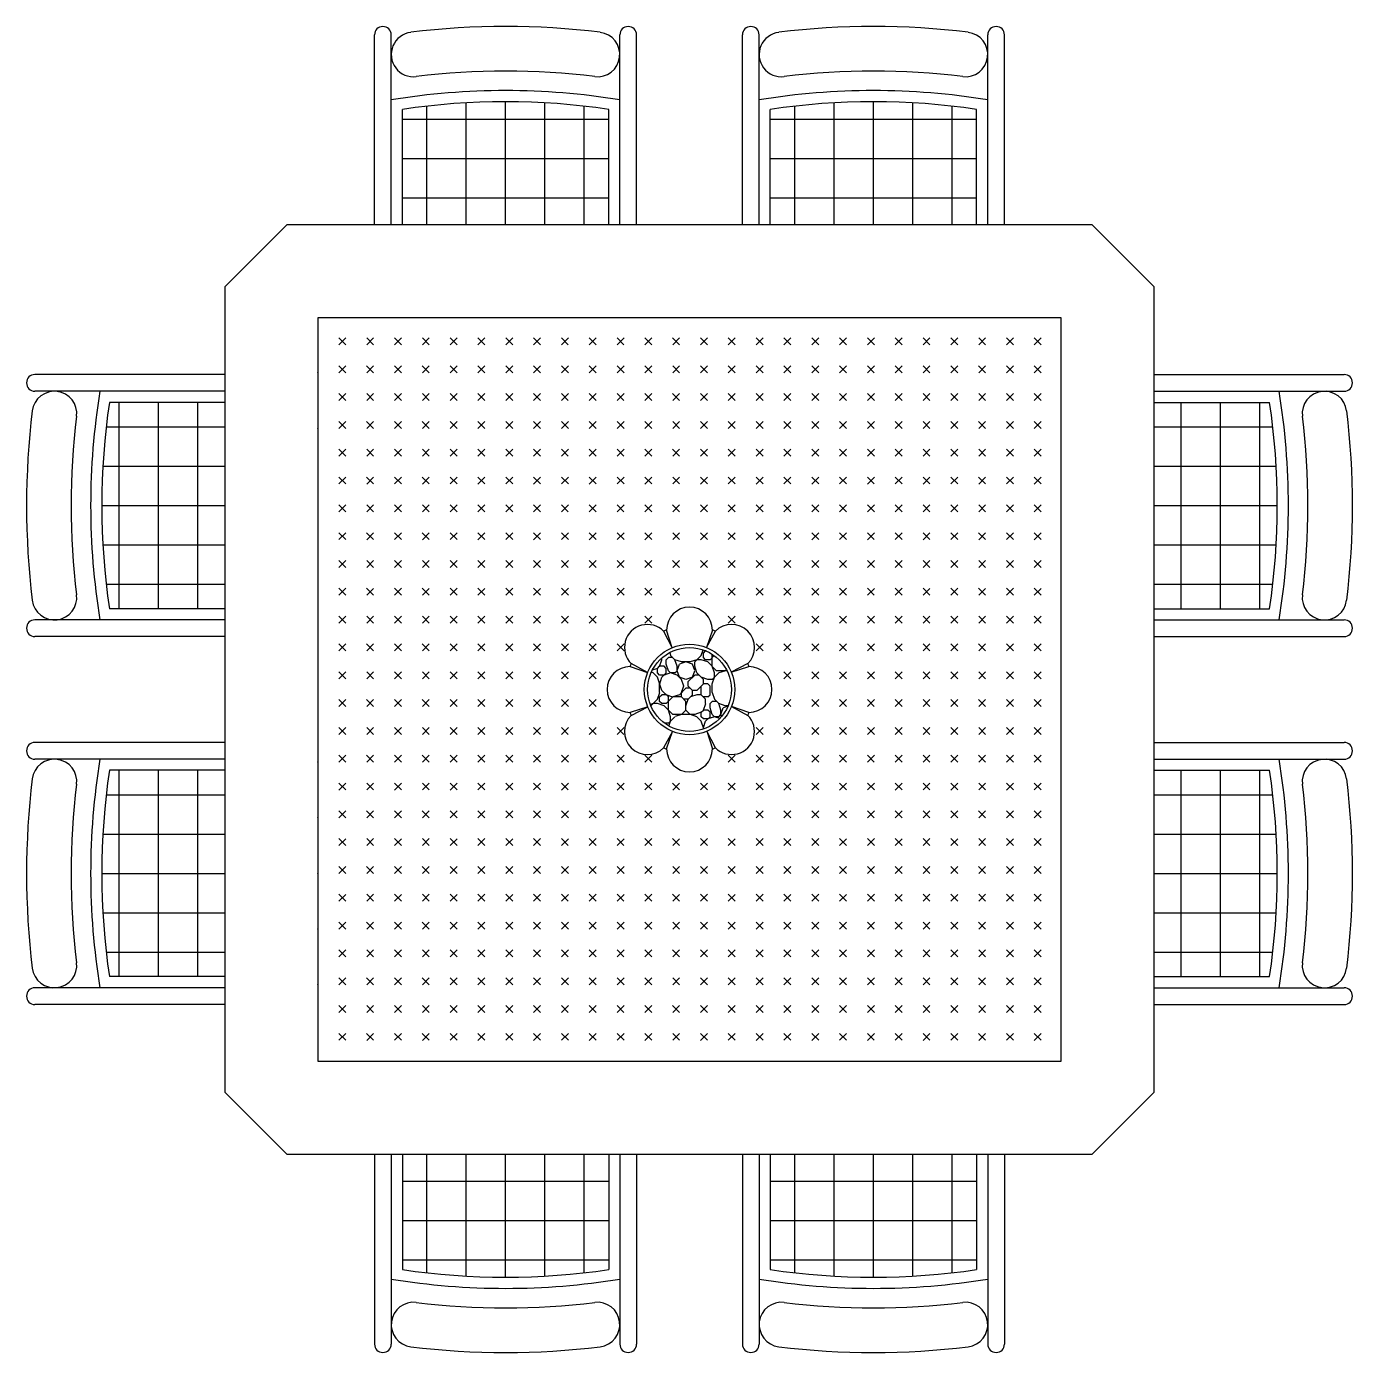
# Model space of a CAD drawing. Header units: millimetres. Extents: x -968.89 to -966.75, y 2602.65 to 2604.79.
import ezdxf

# ---------------------------------------------------------------- set-up
doc = ezdxf.new("R2010")
doc.units = ezdxf.units.MM
doc.header["$LTSCALE"] = 10
doc.layers.add('Móveis_mesas', color=2, linetype='Continuous')

msp = doc.modelspace()

# ---------------------------------------------------------------- hatches: boundary and pattern name
at = {"layer": 'Móveis_mesas'}
h = msp.add_hatch(dxfattribs=at)
h.set_pattern_fill('ANSI37', color=1, scale=0.02, angle=45, style=0)
h.set_pattern_definition([(90, (123.13047, -1.020385), (-0.0635, 7e-18), []), (180, (123.13047, -1.020385), (-7e-18, -0.0635), [])])
h.paths.add_polyline_path([(-967.9504, 2604.6544, 0.074073), (-968.2834, 2604.6544), (-968.2834, 2604.4681), (-967.9504, 2604.4681)])
h = msp.add_hatch(dxfattribs=at)
h.set_pattern_fill('ANSI37', color=1, scale=0.02, angle=45, style=0)
h.set_pattern_definition([(90, (-2058.770355, -1.020385), (0.0635, 7e-18), []), (7e-15, (-2058.770355, -1.020385), (7e-18, -0.0635), [])])
h.paths.add_polyline_path([(-967.6895, 2604.6544, -0.074073), (-967.3565, 2604.6544), (-967.3565, 2604.4681), (-967.6895, 2604.4681)])
h = msp.add_hatch(dxfattribs=at)
h.set_pattern_fill('CROSS,_O', color=1, scale=0.005, angle=45)
h.set_pattern_definition([(45, (0, 0), (3e-18, 0.0449012806), [0.015875, -0.047625]), (135, (0.011225, -9e-19), (-0.0449012806, 3e-18), [0.015875, -0.047625])])
h.paths.add_polyline_path([(-968.4199, 2604.3181), (-968.4199, 2603.1181), (-967.2199, 2603.1181), (-967.2199, 2604.3181)])
h.paths.add_polyline_path([(-967.7259, 2603.7598, -0.01247), (-967.7239, 2603.7551, -1), (-967.7239, 2603.6811, -0.01247), (-967.7259, 2603.6763, -1), (-967.7782, 2603.624, -0.01247), (-967.783, 2603.6221, -1), (-967.8569, 2603.6221, -0.01247), (-967.8617, 2603.624, -1), (-967.914, 2603.6763, -0.01247), (-967.9159, 2603.6811, -1), (-967.9159, 2603.7551, -0.01247), (-967.914, 2603.7598, -1), (-967.8617, 2603.8121, -0.01247), (-967.8569, 2603.8141, -1), (-967.783, 2603.8141, -0.01247), (-967.7782, 2603.8121, -1)], flags=16)
h.paths.add_polyline_path([(-967.747, 2603.7181, -1), (-967.8929, 2603.7181, -1)], flags=0)
h.paths.add_polyline_path([(-967.7523, 2603.7181, -1), (-967.8876, 2603.7181, -1)], flags=0)
h = msp.add_hatch(dxfattribs=at)
h.set_pattern_fill('ANSI37', color=1, scale=0.02, angle=135, style=0)
h.set_pattern_definition([(180, (1636.91851, 1512.767656), (-3e-18, 0.0635), []), (90, (1636.91851, 1512.767656), (0.0635, 3e-18), [])])
h.paths.add_polyline_path([(-968.7563, 2603.8485, -0.074073), (-968.7563, 2604.1815), (-968.5699, 2604.1815), (-968.5699, 2603.8485)])
h = msp.add_hatch(dxfattribs=at)
h.set_pattern_fill('ANSI37', color=1, scale=0.02, angle=315, style=0)
h.set_pattern_definition([(360, (-3572.558397, 1512.767656), (4e-14, 0.0635), []), (90, (-3572.558397, 1512.767656), (-0.0635, 4e-14), [])])
h.paths.add_polyline_path([(-966.8836, 2603.8485, 0.074073), (-966.8836, 2604.1815), (-967.0699, 2604.1815), (-967.0699, 2603.8485)])
h = msp.add_hatch(dxfattribs=at)
h.set_pattern_fill('PEDRA6,_O', color=1, scale=0.1, angle=45, pattern_type=2)
h.set_pattern_definition([(45, (123.47689, -1.37089), (-0.070710678, 0.070710678), [0.005, -0.015, 0.005, -0.075]), (45, (123.4875, -1.34614), (-0.070710678, 0.070710678), [0.005, -0.095]), (45, (123.44507, -1.37442), (-0.070710678, 0.070710678), [0.01, -0.09]), (45, (123.42386, -1.38857), (-0.070710678, 0.070710678), [0.015, -0.085]), (45, (123.45568, -1.34967), (-0.070710678, 0.070710678), [0.01, -0.01, 0.015, -0.065]), (45, (123.44154, -1.3426), (-0.070710678, 0.070710678), [0.015, -0.085]), (45, (123.42032, -1.35675), (-0.070710678, 0.070710678), [0.015, -0.035, 0.015, -0.035]), (45, (123.39557, -1.36028), (-0.070710678, 0.070710678), [0.015, -0.005, 0.005, -0.075]), (45, (123.43446, -1.30725), (-0.070710678, 0.070710678), [0.005, -0.095]), (45, (123.41325, -1.31432), (-0.070710678, 0.070710678), [0.01, -0.09]), (135, (123.36375, -1.35675), (-0.070710678, -0.070710678), [0.01, -0.09]), (135, (123.42032, -1.39917), (-0.070710678, -0.070710678), [0.005, -0.01, 0.015, -0.07]), (135, (123.43093, -1.37442), (-0.070710678, -0.070710678), [0.02, -0.005, 0.005, -0.07]), (135, (123.42386, -1.34614), (-0.070710678, -0.070710678), [0.015, -0.085]), (135, (123.45921, -1.37442), (-0.070710678, -0.070710678), [0.01, -0.09]), (135, (123.40618, -1.31432), (-0.070710678, -0.070710678), [0.01, -0.09]), (135, (123.45214, -1.35321), (-0.070710678, -0.070710678), [0.01, -0.05, 0.005, -0.035]), (135, (123.42739, -1.30725), (-0.070710678, -0.070710678), [0.005, -0.005, 0.005, -0.085]), (135, (123.46275, -1.33553), (-0.070710678, -0.070710678), [0.01, -0.015, 0.01, -0.065]), (135, (123.48396, -1.34967), (-0.070710678, -0.070710678), [0.01, -0.09]), (90, (123.42386, -1.40978), (-0.0707106781, 0.0707106781), [0.0141421, -0.02828427, 0.0212132, -0.0777817862]), (90, (123.42032, -1.413314), (-0.0707106781, 0.0707106781), [0.0141421356, -0.1272792206]), (90, (123.45214, -1.36735), (-0.0707106781, 0.0707106781), [0.0141421356, -0.1272792206]), (90, (123.409716, -1.33907), (-0.0707106781, 0.0707106781), [0.0141421356, -0.1272792206]), (90, (123.47689, -1.342604), (-0.0707106781, 0.0707106781), [0.0141421356, -0.1272792206]), (90, (123.409716, -1.39564), (-0.0707106781, 0.0707106781), [0.0070710678, -0.1343502884]), (90, (123.395574, -1.36735), (-0.0707106781, 0.0707106781), [0.0070710678, -0.1343502884]), (90, (123.42739, -1.38503), (-0.0707106781, 0.0707106781), [0.0070710678, -0.1343502884]), (90, (123.409716, -1.35321), (-0.0707106781, 0.0707106781), [0.0070710678, -0.1343502884]), (90, (123.44507, -1.34614), (-0.0707106781, 0.0707106781), [0.0070710678, -0.1343502884]), (90, (123.40618, -1.30725), (-0.0707106781, 0.0707106781), [0.0070710678, -0.1343502884]), (90, (123.42032, -1.30725), (-0.0707106781, 0.0707106781), [0.0070710678, -0.1343502884]), (90, (123.46275, -1.342604), (-0.0707106781, 0.0707106781), [0.0070710678, -0.1343502884]), (90, (123.48396, -1.356746), (-0.0707106781, 0.0707106781), [0.0070710678, -0.1343502884]), (90, (123.45568, -1.32846), (-0.0707106781, 0.0707106781), [0.0070710678, -0.1343502884]), (90, (123.42032, -1.293106), (-0.0707106781, 0.0707106781), [0.0070710678, -0.1343502884]), (90, (123.438, -1.30371), (-0.0707106781, 0.0707106781), [0.0070710678, -0.1343502884]), (180, (123.41679, -1.310784), (-0.0707106781, -0.0707106781), [0.0070710678, -0.1343502884]), (180, (123.41679, -1.29664), (-0.0707106781, -0.0707106781), [0.0070710678, -0.1343502884]), (180, (123.434464, -1.30725), (-0.0707106781, -0.0707106781), [0.0070710678, -0.1343502884]), (180, (123.43093, -1.2825), (-0.0707106781, -0.0707106781), [0.0070710678, -0.1343502884]), (180, (123.42032, -1.342604), (-0.0707106781, -0.0707106781), [0.0070710678, -0.1343502884]), (180, (123.42032, -1.356746), (-0.0707106781, -0.0707106781), [0.0070710678, -0.1343502884]), (180, (123.41679, -1.39564), (-0.0707106781, -0.0707106781), [0.0070710678, -0.1343502884]), (180, (123.42386, -1.388565), (-0.0707106781, -0.0707106781), [0.0070710678, -0.1343502884]), (180, (123.40618, -1.356746), (-0.0707106781, -0.0707106781), [0.0070710678, -0.1343502884]), (180, (123.402645, -1.381494), (-0.0707106781, -0.0707106781), [0.0070710678, -0.1343502884]), (180, (123.45568, -1.349675), (-0.0707106781, -0.0707106781), [0.0070710678, -0.1343502884]), (180, (123.45921, -1.332), (-0.0707106781, -0.0707106781), [0.0070710678, -0.1343502884]), (180, (123.47689, -1.342604), (-0.0707106781, -0.0707106781), [0.0070710678, -0.1343502884]), (180, (123.46982, -1.33553), (-0.0707106781, -0.0707106781), [0.0070710678, -0.1343502884]), (180, (123.4875, -1.34614), (-0.0707106781, -0.0707106781), [0.0070710678, -0.1343502884]), (180, (123.3885, -1.36028), (-0.0707106781, -0.0707106781), [0.0141421356, -0.1272792206]), (180, (123.44507, -1.34614), (-0.0707106781, -0.0707106781), [0.0141421356, -0.1272792206]), (180, (123.466284, -1.37442), (-0.0707106781, -0.0707106781), [0.035355339, -0.1060660172]), (71.5650512, (123.39204, -1.38503), (0.0707106781, 0.07071067815), [0.01118, -0.2124267978]), (71.5650512, (123.42386, -1.395637), (0.0707106781, 0.07071067815), [0.01118, -0.2124267978]), (71.5650512, (123.40618, -1.349675), (0.0707106781, 0.07071067815), [0.01118, -0.2124267978]), (71.5650512, (123.480426, -1.367352), (0.0707106781, 0.07071067815), [0.01118, -0.2124267978]), (71.5650512, (123.45214, -1.36028), (0.0707106781, 0.07071067815), [0.01118, -0.2124267978]), (71.5650512, (123.44507, -1.33907), (0.0707106781, 0.07071067815), [0.01118, -0.2124267978]), (71.5650512, (123.409716, -1.324926), (0.0707106781, 0.07071067815), [0.01118, -0.2124267978]), (71.5650512, (123.438, -1.303713), (0.0707106781, 0.07071067815), [0.01118, -0.2124267978]), (108.4349488, (123.39911, -1.37796), (-0.0707106781, 0.07071067815), [0.01118, -0.2124267978]), (108.4349488, (123.395574, -1.374423), (-0.0707106781, 0.07071067815), [0.01118, -0.2124267978]), (108.4349488, (123.41325, -1.335532), (-0.0707106781, 0.07071067815), [0.02236, -0.2012467977]), (108.4349488, (123.441536, -1.31432), (-0.0707106781, 0.07071067815), [0.01118, -0.2124267978]), (108.4349488, (123.448607, -1.32846), (-0.0707106781, 0.07071067815), [0.01118, -0.2124267978]), (108.4349488, (123.427393, -1.37796), (-0.0707106781, 0.07071067815), [0.01118, -0.2124267978]), (108.4349488, (123.42386, -1.303713), (-0.0707106781, 0.07071067815), [0.01118, -0.2124267978]), (108.4349488, (123.438, -1.29664), (-0.0707106781, 0.07071067815), [0.01118, -0.2124267978]), (161.5650512, (123.37436, -1.36028), (-0.07071067815, 0.0707106781), [0.01118, -0.2124267978]), (161.5650512, (123.46982, -1.37796), (-0.07071067815, 0.0707106781), [0.01118, -0.2124267978]), (161.5650512, (123.39204, -1.363817), (-0.07071067815, 0.0707106781), [0.01118, -0.2124267978]), (161.5650512, (123.45214, -1.317855), (-0.07071067815, 0.0707106781), [0.01118, -0.2124267978]), (161.5650512, (123.43093, -1.34614), (-0.07071067815, 0.0707106781), [0.01118, -0.2124267978]), (161.5650512, (123.438, -1.310784), (-0.07071067815, 0.0707106781), [0.01118, -0.2124267978]), (161.5650512, (123.416787, -1.36028), (-0.07071067815, 0.0707106781), [0.01118, -0.2124267978]), (161.5650512, (123.416787, -1.388565), (-0.07071067815, 0.0707106781), [0.01118, -0.2124267978]), (198.4349488, (123.38143, -1.36028), (-0.07071067815, -0.0707106781), [0.01118, -0.2124267978]), (198.4349488, (123.44507, -1.374423), (-0.07071067815, -0.0707106781), [0.01118, -0.2124267978]), (198.4349488, (123.39911, -1.356746), (-0.07071067815, -0.0707106781), [0.01118, -0.2124267978]), (198.4349488, (123.46982, -1.342604), (-0.07071067815, -0.0707106781), [0.01118, -0.2124267978]), (198.4349488, (123.47689, -1.37089), (-0.07071067815, -0.0707106781), [0.01118, -0.2124267978]), (198.4349488, (123.427393, -1.30725), (-0.07071067815, -0.0707106781), [0.01118, -0.2124267978]), (198.4349488, (123.441536, -1.342604), (-0.07071067815, -0.0707106781), [0.01118, -0.2124267978]), (198.4349488, (123.38143, -1.36028), (-0.07071067815, -0.0707106781), [0.01118, -0.2124267978]), (198.4349488, (123.46275, -1.31432), (-0.07071067815, -0.0707106781), [0.01118, -0.2124267978]), (288.4349488, (123.42386, -1.40978), (0.0707106781, -0.07071067815), [0.01118, -0.2124267978])])
h.paths.add_polyline_path([(-967.7523, 2603.7181, 1), (-967.8876, 2603.7181, 1)])
h = msp.add_hatch(dxfattribs=at)
h.set_pattern_fill('ANSI37', color=1, scale=0.02, angle=135, style=0)
h.set_pattern_definition([(180, (1636.91851, 3694.66848), (-1e-17, -0.0635), []), (270, (1636.91851, 3694.66848), (0.0635, -1e-17), [])])
h.paths.add_polyline_path([(-968.7563, 2603.5876, 0.074073), (-968.7563, 2603.2546), (-968.5699, 2603.2546), (-968.5699, 2603.5876)])
h = msp.add_hatch(dxfattribs=at)
h.set_pattern_fill('ANSI37', color=1, scale=0.02, angle=315, style=0)
h.set_pattern_definition([(360, (-3572.558397, 3694.66848), (-4e-14, -0.0635), []), (270, (-3572.558397, 3694.66848), (-0.0635, 4e-14), [])])
h.paths.add_polyline_path([(-966.8836, 2603.5876, -0.074073), (-966.8836, 2603.2546), (-967.0699, 2603.2546), (-967.0699, 2603.5876)])
h = msp.add_hatch(dxfattribs=at)
h.set_pattern_fill('ANSI37', color=1, scale=0.02, angle=225, style=0)
h.set_pattern_definition([(270, (123.13047, 5208.456524), (-0.0635, 4e-14), []), (180, (123.13047, 5208.456524), (4e-14, 0.0635), [])])
h.paths.add_polyline_path([(-967.9504, 2602.7817, -0.074073), (-968.2834, 2602.7817), (-968.2834, 2602.9681), (-967.9504, 2602.9681)])
h = msp.add_hatch(dxfattribs=at)
h.set_pattern_fill('ANSI37', color=1, scale=0.02, angle=225, style=0)
h.set_pattern_definition([(270, (-2058.770355, 5208.456524), (0.0635, -4e-14), []), (360, (-2058.770355, 5208.456524), (4e-14, 0.0635), [])])
h.paths.add_polyline_path([(-967.6895, 2602.7817, 0.074073), (-967.3565, 2602.7817), (-967.3565, 2602.9681), (-967.6895, 2602.9681)])

# ---------------------------------------------------------------- linework, layer by layer
for p, q in [((-968.3284, 2604.4681), (-968.3284, 2604.7747)), ((-968.3014, 2604.4681), (-968.3014, 2604.7747)), ((-967.9324, 2604.4681), (-967.9324, 2604.7747)), ((-967.9054, 2604.4681), (-967.9054, 2604.7747)), ((-967.7345, 2604.4681), (-967.7345, 2604.7747)), ((-967.7075, 2604.4681), (-967.7075, 2604.7747)), ((-967.3385, 2604.4681), (-967.3385, 2604.7747)), ((-967.3115, 2604.4681), (-967.3115, 2604.7747)), ((-968.2834, 2604.4681), (-968.2834, 2604.6544)), ((-967.9504, 2604.4681), (-967.9504, 2604.6544)), ((-967.6895, 2604.4681), (-967.6895, 2604.6544)), ((-967.3565, 2604.4681), (-967.3565, 2604.6544)), ((-968.5699, 2604.2265), (-968.8766, 2604.2265)), ((-967.0699, 2604.2265), (-966.7633, 2604.2265)), ((-968.5699, 2604.1995), (-968.8766, 2604.1995)), ((-967.0699, 2604.1995), (-966.7633, 2604.1995)), ((-968.5699, 2604.1815), (-968.7563, 2604.1815)), ((-967.0699, 2604.1815), (-966.8836, 2604.1815)), ((-968.5699, 2603.8485), (-968.7563, 2603.8485)), ((-967.0699, 2603.8485), (-966.8836, 2603.8485)), ((-968.5699, 2603.8305), (-968.8766, 2603.8305)), ((-967.0699, 2603.8305), (-966.7633, 2603.8305)), ((-968.5699, 2603.8035), (-968.8766, 2603.8035)), ((-967.0699, 2603.8035), (-966.7633, 2603.8035)), ((-968.5699, 2603.6326), (-968.8766, 2603.6326)), ((-967.0699, 2603.6326), (-966.7633, 2603.6326)), ((-968.5699, 2603.6056), (-968.8766, 2603.6056)), ((-967.0699, 2603.6056), (-966.7633, 2603.6056)), ((-968.5699, 2603.5876), (-968.7563, 2603.5876)), ((-967.0699, 2603.5876), (-966.8836, 2603.5876)), ((-968.5699, 2603.2546), (-968.7563, 2603.2546)), ((-967.0699, 2603.2546), (-966.8836, 2603.2546)), ((-968.5699, 2603.2366), (-968.8766, 2603.2366)), ((-967.0699, 2603.2366), (-966.7633, 2603.2366)), ((-968.5699, 2603.2096), (-968.8766, 2603.2096)), ((-967.0699, 2603.2096), (-966.7633, 2603.2096)), ((-968.3284, 2602.9681), (-968.3284, 2602.6614)), ((-968.3014, 2602.9681), (-968.3014, 2602.6614)), ((-968.2834, 2602.9681), (-968.2834, 2602.7817)), ((-967.9504, 2602.9681), (-967.9504, 2602.7817)), ((-967.9324, 2602.9681), (-967.9324, 2602.6614)), ((-967.9054, 2602.9681), (-967.9054, 2602.6614)), ((-967.7345, 2602.9681), (-967.7345, 2602.6614)), ((-967.7075, 2602.9681), (-967.7075, 2602.6614)), ((-967.6895, 2602.9681), (-967.6895, 2602.7817)), ((-967.3565, 2602.9681), (-967.3565, 2602.7817)), ((-967.3385, 2602.9681), (-967.3385, 2602.6614)), ((-967.3115, 2602.9681), (-967.3115, 2602.6614))]:
    msp.add_line(p, q, dxfattribs=at)
at = {"layer": 'Móveis_mesas', "color": 1}
for p, q in [((-967.8617, 2603.8121), (-967.8481, 2603.7854)), ((-967.8481, 2603.7854), (-967.8569, 2603.8141)), ((-967.783, 2603.8141), (-967.7923, 2603.7856)), ((-967.7923, 2603.7856), (-967.7782, 2603.8121)), ((-967.9159, 2603.7551), (-967.8875, 2603.7457)), ((-967.8875, 2603.7457), (-967.914, 2603.7598)), ((-967.7259, 2603.7598), (-967.7526, 2603.7463)), ((-967.7526, 2603.7463), (-967.7239, 2603.7551)), ((-967.8873, 2603.6899), (-967.9159, 2603.6811)), ((-967.914, 2603.6763), (-967.8873, 2603.6899)), ((-967.7524, 2603.6904), (-967.7259, 2603.6763)), ((-967.7239, 2603.6811), (-967.7524, 2603.6904)), ((-967.8476, 2603.6505), (-967.8617, 2603.624)), ((-967.8569, 2603.6221), (-967.8476, 2603.6505)), ((-967.7918, 2603.6507), (-967.783, 2603.6221)), ((-967.7782, 2603.624), (-967.7918, 2603.6507))]:
    msp.add_line(p, q, dxfattribs=at)
at = {"layer": 'Móveis_mesas'}
msp.add_lwpolyline([(-968.4699, 2602.9681), (-967.1699, 2602.9681), (-967.0699, 2603.0681), (-967.0699, 2604.3681), (-967.1699, 2604.4681), (-968.4699, 2604.4681), (-968.5699, 2604.3681), (-968.5699, 2603.0681)], close=True, dxfattribs=at)
at = {"layer": 'Móveis_mesas', "color": 1}
msp.add_lwpolyline([(-968.4199, 2603.1181), (-967.2199, 2603.1181), (-967.2199, 2604.3181), (-968.4199, 2604.3181)], close=True, dxfattribs=at)
msp.add_lwpolyline([(-967.8617, 2603.624, 0.01247), (-967.8569, 2603.6221, 1), (-967.783, 2603.6221, 0.01247), (-967.7782, 2603.624, 1), (-967.7259, 2603.6763, 0.01247), (-967.7239, 2603.6811, 1), (-967.7239, 2603.7551, 0.01247), (-967.7259, 2603.7598, 1), (-967.7782, 2603.8121, 0.01247), (-967.783, 2603.8141, 1), (-967.8569, 2603.8141, 0.01247), (-967.8617, 2603.8121, 1), (-967.914, 2603.7598, 0.01247), (-967.9159, 2603.7551, 1), (-967.9159, 2603.6811, 0.01247), (-967.914, 2603.6763, 1)], format="xyb", close=True, dxfattribs=at)
for radius in [0.073, 0.0677]:
    msp.add_circle((-967.8199, 2603.7181), radius, dxfattribs=at)
at = {"layer": 'Móveis_mesas'}
for centre, radius, start, end in [((-968.3149, 2604.7747), 0.0135, 0, 180), ((-968.2654, 2604.7431), 0.036, 97.0171, 277.0171), ((-968.1169, 2603.5367), 1.2516, 82.9829, 97.0171), ((-967.9684, 2604.7431), 0.036, 262.9829, 82.9829), ((-967.9189, 2604.7747), 0.0135, 0, 180), ((-967.721, 2604.7747), 0.0135, 0, 180), ((-967.6715, 2604.7431), 0.036, 97.0171, 277.0171), ((-967.523, 2603.5367), 1.2516, 82.9829, 97.0171), ((-967.3745, 2604.7431), 0.036, 262.9829, 82.9829), ((-967.325, 2604.7747), 0.0135, 0, 180), ((-968.1169, 2603.5367), 1.1796, 82.9829, 97.0171), ((-967.523, 2603.5367), 1.1796, 82.9829, 97.0171), ((-968.1169, 2603.5367), 1.1481, 80.7521, 99.2479), ((-968.1169, 2603.5367), 1.1301, 81.5274, 98.4726), ((-967.523, 2603.5367), 1.1481, 80.7521, 99.2479), ((-967.523, 2603.5367), 1.1301, 81.5274, 98.4726), ((-968.8766, 2604.213), 0.0135, 90, 270), ((-966.7633, 2604.213), 0.0135, 270, 90), ((-968.845, 2604.1635), 0.036, 352.9829, 172.9829), ((-967.6385, 2604.015), 1.1481, 170.7521, 189.2479), ((-968.0013, 2604.015), 1.1481, 350.7521, 9.2479), ((-966.7949, 2604.1635), 0.036, 7.0171, 187.0171), ((-967.6385, 2604.015), 1.1301, 171.5274, 188.4726), ((-968.0013, 2604.015), 1.1301, 351.5274, 8.4726), ((-967.6385, 2604.015), 1.2516, 172.9829, 187.0171), ((-967.6385, 2604.015), 1.1796, 172.9829, 187.0171), ((-968.0013, 2604.015), 1.1796, 352.9829, 7.0171), ((-968.0013, 2604.015), 1.2516, 352.9829, 7.0171), ((-968.845, 2603.8665), 0.036, 187.0171, 7.0171), ((-966.7949, 2603.8665), 0.036, 172.9829, 352.9829), ((-968.8766, 2603.817), 0.0135, 90, 270), ((-966.7633, 2603.817), 0.0135, 270, 90), ((-968.8766, 2603.6191), 0.0135, 90, 270), ((-966.7633, 2603.6191), 0.0135, 270, 90), ((-968.845, 2603.5696), 0.036, 352.9829, 172.9829), ((-967.6385, 2603.4211), 1.1481, 170.7521, 189.2479), ((-968.0013, 2603.4211), 1.1481, 350.7521, 9.2479), ((-966.7949, 2603.5696), 0.036, 7.0171, 187.0171), ((-967.6385, 2603.4211), 1.2516, 172.9829, 187.0171), ((-967.6385, 2603.4211), 1.1301, 171.5274, 188.4726), ((-968.0013, 2603.4211), 1.1301, 351.5274, 8.4726), ((-968.0013, 2603.4211), 1.2516, 352.9829, 7.0171), ((-967.6385, 2603.4211), 1.1796, 172.9829, 187.0171), ((-968.0013, 2603.4211), 1.1796, 352.9829, 7.0171), ((-968.845, 2603.2726), 0.036, 187.0171, 7.0171), ((-966.7949, 2603.2726), 0.036, 172.9829, 352.9829), ((-968.8766, 2603.2231), 0.0135, 90, 270), ((-966.7633, 2603.2231), 0.0135, 270, 90), ((-968.1169, 2603.8995), 1.1481, 260.7521, 279.2479), ((-968.1169, 2603.8995), 1.1301, 261.5274, 278.4726), ((-967.523, 2603.8995), 1.1481, 260.7521, 279.2479), ((-967.523, 2603.8995), 1.1301, 261.5274, 278.4726), ((-968.2654, 2602.693), 0.036, 82.9829, 262.9829), ((-968.1169, 2603.8995), 1.1796, 262.9829, 277.0171), ((-967.9684, 2602.693), 0.036, 277.0171, 97.0171), ((-967.6715, 2602.693), 0.036, 82.9829, 262.9829), ((-967.523, 2603.8995), 1.1796, 262.9829, 277.0171), ((-967.3745, 2602.693), 0.036, 277.0171, 97.0171), ((-968.3149, 2602.6614), 0.0135, 180, 360), ((-968.1169, 2603.8995), 1.2516, 262.9829, 277.0171), ((-967.9189, 2602.6614), 0.0135, 180, 360), ((-967.721, 2602.6614), 0.0135, 180, 360), ((-967.523, 2603.8995), 1.2516, 262.9829, 277.0171), ((-967.325, 2602.6614), 0.0135, 180, 360)]:
    msp.add_arc(centre, radius, start, end, dxfattribs=at)

doc.saveas('drawing.dxf')
